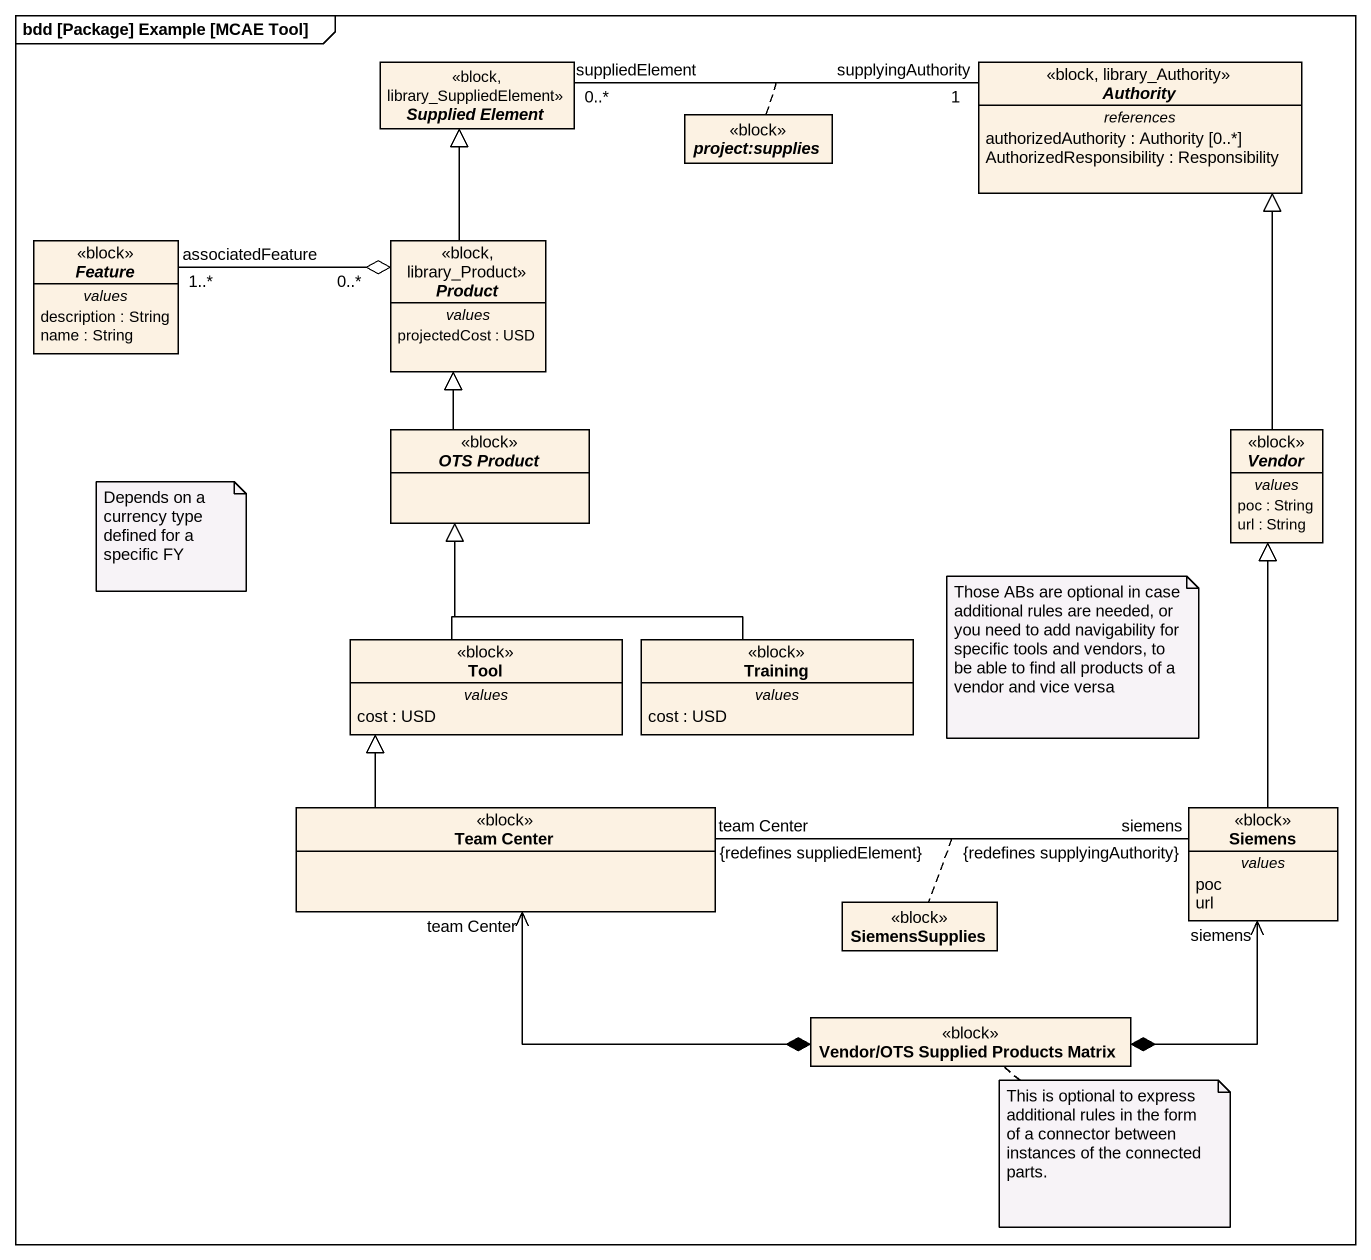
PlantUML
@startuml
mainframe bdd [Package] Example [MCAE Tool]
hide circle
hide empty members
abstract class "Supplied Element" as Supplied_Element <<block, library_SuppliedElement>>
abstract class Authority <<block, library_Authority>> {
  -- references --
  authorizedAuthority : Authority [0..*]
  AuthorizedResponsibility : Responsibility
}
abstract class "project:supplies" as project_supplies <<block>>
abstract class Feature <<block>> {
  -- values --
  description : String
  name : String
}
abstract class Product <<block, library_Product>> {
  -- values --
  projectedCost : USD
}
abstract class "OTS Product" as OTS_Product <<block>>
abstract class Vendor <<block>> {
  -- values --
  poc : String
  url : String
}
class Tool <<block>> {
  -- values --
  cost : USD
}
class Training <<block>> {
  -- values --
  cost : USD
}
class "Team Center" as Team_Center <<block>>
class Siemens <<block>> {
  -- values --
  poc
  url
}
class SiemensSupplies <<block>>
class "Vendor/OTS Supplied Products Matrix" as Vendor_OTS_Supplied <<block>>
Authority "supplyingAuthority\n1" -left- "suppliedElement\n0..*" Supplied_Element
(Authority, Supplied_Element) .. project_supplies
Product -up-|> Supplied_Element
Product "0..*" o-left- "associatedFeature\n1..*" Feature
OTS_Product -up-|> Product
Vendor -up-|> Authority
Tool -up-|> OTS_Product
Training -up-|> OTS_Product
Team_Center -up-|> Tool
Siemens -up-|> Vendor
Siemens "siemens\n{redefines supplyingAuthority}" -left- "team Center\n{redefines suppliedElement}" Team_Center
(Siemens, Team_Center) .. SiemensSupplies
Vendor_OTS_Supplied *-left-> "team Center" Team_Center
Vendor_OTS_Supplied *-up-> "siemens" Siemens
note as N1
  Depends on a currency type defined for a specific FY
end note
note as N2
  Those ABs are optional in case additional rules are needed, or you need to add navigability for specific tools and vendors, to be able to find all products of a vendor and vice versa
end note
note bottom of Vendor_OTS_Supplied : This is optional to express additional rules in the form of a connector between instances of the connected parts.
@enduml
